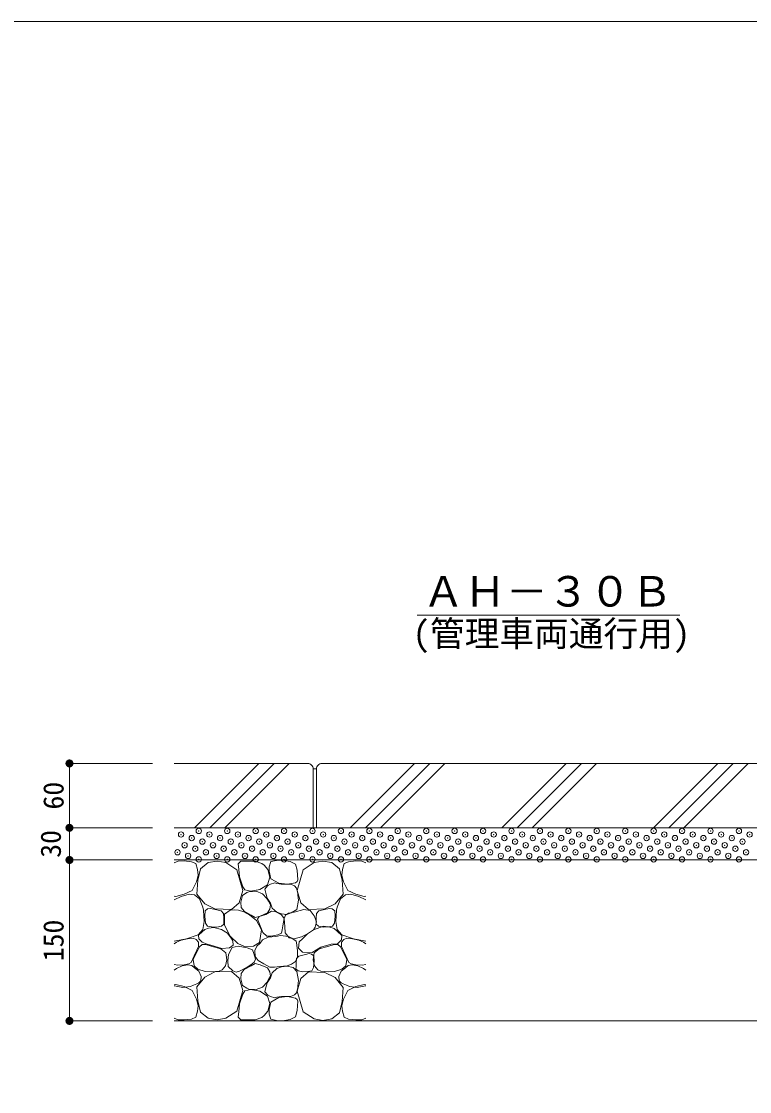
# Model space of a CAD drawing. Units: millimetres at full size, sheet at 1:10. Extents: x 5368 to 8106, y 2197 to 4063.
# Drawn here: x 6765 to 7444, y 3011 to 4008 of the extents above; entities that cross this region are included whole.
import ezdxf
from ezdxf.enums import TextEntityAlignment as Align

# ---------------------------------------------------------------- set-up
doc = ezdxf.new("R2010")
doc.units = ezdxf.units.MM
doc.header["$LTSCALE"] = 10
doc.header["$PDMODE"] = 32
doc.header["$PDSIZE"] = 5
doc.linetypes.add('USER1', pattern=[50, 37.5, -12.5])
for name, color, linetype, lineweight in [('_0-0_', 7, 'Continuous', 13), ('ハッチ', 4, 'Continuous', 13), ('寸法', 1, 'Continuous', 13), ('本体', 7, 'Continuous', 13)]:
    doc.layers.add(name, color=color, linetype=linetype, lineweight=lineweight)
doc.styles.add('ＭＳ ゴシック', font='')
doc.styles.get('ＭＳ ゴシック').set_extended_font_data('MS Gothic')

# ---------------------------------------------------------------- blocks, each defined once
blk = doc.blocks.new('filled_dot')
at = {"color": 0, "linetype": 'Continuous', "lineweight": -2, "const_width": 1.25}
blk.add_lwpolyline([(-0.625, 0, 1), (0.625, 0, 1)], format="xyb", close=True, dxfattribs=at)

msp = doc.modelspace()

# ---------------------------------------------------------------- linework, layer by layer
at = {"layer": '_0-0_', "color": 6}
msp.add_lwpolyline([(8106.06, 4008.37), (5367.94, 4008.37), (5367.94, 2196.56), (8106.06, 2196.56)], close=True, dxfattribs=at)
at = {"layer": 'ハッチ'}
for p, q in [((6986.57, 3316.54), (6926.57, 3256.54)), ((7000.72, 3316.54), (6940.71, 3256.54)), ((7131.85, 3316.54), (7071.85, 3256.54)), ((7145.99, 3316.54), (7085.99, 3256.54)), ((7213.27, 3256.54), (7273.27, 3316.54)), ((7227.41, 3256.54), (7287.41, 3316.54)), ((7414.69, 3316.54), (7354.69, 3256.54)), ((7428.83, 3316.54), (7368.83, 3256.54))]:
    msp.add_line(p, q, dxfattribs=at)
at = {"layer": 'ハッチ', "linetype": 'USER1'}
for p, q in [((7014.86, 3316.54), (6954.86, 3256.54)), ((7160.13, 3316.54), (7100.13, 3256.54)), ((7241.55, 3256.54), (7301.55, 3316.54)), ((7442.98, 3316.54), (7382.98, 3256.54))]:
    msp.add_line(p, q, dxfattribs=at)
at = {"layer": 'ハッチ'}
for points in [[(6928.4, 3206.33), (6929.81, 3212.5), (6929.24, 3217.56), (6927.84, 3223.18), (6923.62, 3224.86), (6916.88, 3225.7), (6911.26, 3225.42), (6907.62, 3224.01)], [(7065.45, 3206.33), (7064.05, 3212.5), (7064.61, 3217.56), (7066.01, 3223.18), (7070.23, 3224.86), (7076.97, 3225.7), (7082.59, 3225.42), (7086.23, 3224.01)], [(6907.62, 3192.88), (6909.01, 3192.57), (6916.88, 3194.53), (6924.47, 3198.18), (6928.4, 3206.33)], [(7086.23, 3192.88), (7084.84, 3192.57), (7076.97, 3194.53), (7069.39, 3198.18), (7065.45, 3206.33)], [(6934.3, 3182.46), (6931.21, 3190.32), (6926.43, 3193.97), (6921.66, 3194.53), (6914.07, 3192.57), (6907.62, 3189.28)], [(7059.55, 3182.46), (7062.64, 3190.32), (7067.42, 3193.97), (7072.2, 3194.53), (7079.78, 3192.57), (7086.23, 3189.28)], [(6907.62, 3150.88), (6918.91, 3152.88), (6929.81, 3156.62), (6934.3, 3161.68), (6935.4, 3169.12), (6934.86, 3179.65), (6934.3, 3182.46)], [(7086.23, 3150.88), (7074.94, 3152.88), (7064.05, 3156.62), (7059.55, 3161.68), (7058.45, 3169.12), (7058.99, 3179.65), (7059.55, 3182.46)], [(6923.26, 3130.83), (6926.19, 3137.34), (6928.63, 3142.38), (6930.1, 3145.96), (6930.1, 3149.87), (6928.14, 3152.47), (6925.21, 3153.61), (6920, 3153.12), (6913.98, 3151.66), (6909.59, 3150.03), (6907.62, 3148.42)], [(7070.59, 3130.83), (7067.66, 3137.34), (7065.22, 3142.38), (7063.76, 3145.96), (7063.76, 3149.87), (7065.71, 3152.47), (7068.64, 3153.61), (7073.85, 3153.12), (7079.87, 3151.66), (7084.27, 3150.03), (7086.23, 3148.42)], [(6907.62, 3129.25), (6911.05, 3128.39), (6916.75, 3128.88), (6921.31, 3129.86), (6923.26, 3130.83)], [(6930.42, 3111.96), (6932.54, 3113.91), (6932.86, 3117.82), (6930.42, 3123.02), (6926.52, 3126.11), (6924.07, 3128.07), (6920.33, 3128.88), (6914.87, 3127.92), (6909.86, 3125.49), (6907.62, 3123.88)], [(7063.43, 3111.96), (7061.31, 3113.91), (7060.99, 3117.82), (7063.43, 3123.02), (7067.34, 3126.11), (7069.78, 3128.07), (7073.52, 3128.88), (7078.98, 3127.92), (7084, 3125.49), (7086.23, 3123.88)], [(7086.23, 3129.25), (7082.8, 3128.39), (7077.1, 3128.88), (7072.55, 3129.86), (7070.59, 3130.83)], [(6907.62, 3109.34), (6907.71, 3109.31), (6915.59, 3107.74), (6922.77, 3108.54), (6925.7, 3109.85), (6928.63, 3110.98), (6930.42, 3111.96)], [(6907.62, 3110.2), (6909.01, 3110.52), (6916.88, 3108.55), (6924.47, 3104.9), (6928.4, 3096.76)], [(7086.23, 3109.34), (7086.14, 3109.31), (7078.27, 3107.74), (7071.08, 3108.54), (7068.15, 3109.85), (7065.22, 3110.98), (7063.43, 3111.96)], [(7086.23, 3110.2), (7084.84, 3110.52), (7076.97, 3108.55), (7069.39, 3104.9), (7065.45, 3096.76)], [(6928.4, 3096.76), (6929.81, 3090.58), (6929.24, 3085.52), (6927.84, 3079.91), (6923.62, 3078.22), (6916.88, 3077.38), (6911.26, 3077.66), (6907.62, 3079.07)], [(7065.45, 3096.76), (7064.05, 3090.58), (7064.61, 3085.52), (7066.01, 3079.91), (7070.23, 3078.22), (7076.97, 3077.38), (7082.59, 3077.66), (7086.23, 3079.07)]]:
    msp.add_lwpolyline(points, dxfattribs=at)
for points in [[(6947.56, 3225.57), (6939.38, 3224.13), (6932.16, 3218.36), (6929.75, 3207.78), (6928.79, 3194.8), (6936.01, 3185.66), (6945.63, 3180.85), (6961.03, 3180.37), (6968.25, 3186.62), (6971.62, 3198.16), (6965.85, 3217.4), (6955.74, 3224.13)], [(6989.37, 3223.34), (6983.06, 3225.6), (6969.69, 3225.6), (6967.17, 3223.08), (6967.93, 3217.79), (6968.43, 3210.73), (6971.71, 3201.66), (6973.48, 3198.63), (6979.03, 3197.37), (6987.35, 3198.88), (6994.67, 3203.42), (6996.69, 3210.48), (6994.92, 3217.54), (6991.64, 3221.57)], [(7022.94, 3208.12), (7022.28, 3216.91), (7020.74, 3222.63), (7015.9, 3225.27), (7008.65, 3226.36), (7002.93, 3226.14), (6997.87, 3225.05), (6996.11, 3220.21), (6996.11, 3216.03), (6997.87, 3209), (7005.13, 3204.83), (7013.26, 3203.95), (7020.74, 3205.27), (7022.28, 3206.58)], [(7046.29, 3225.57), (7054.47, 3224.13), (7061.69, 3218.36), (7064.1, 3207.78), (7065.06, 3194.8), (7057.84, 3185.66), (7048.22, 3180.85), (7032.82, 3180.37), (7025.6, 3186.62), (7022.23, 3198.16), (7028.01, 3217.4), (7038.11, 3224.13)], [(7022.82, 3195.5), (7021.64, 3200.4), (7019.88, 3202.36), (7016.93, 3203.54), (7007.51, 3203.93), (7003.39, 3204.52), (7001.43, 3205.11), (6997.5, 3203.93), (6994.56, 3202.36), (6992.2, 3199.42), (6992.99, 3195.5), (6994.36, 3190.98), (6997.5, 3186.28), (6998.87, 3181.77), (7003.39, 3177.84), (7007.71, 3176.27), (7012.61, 3175.69), (7016.83, 3177.4), (7021.84, 3180.39), (7023.6, 3189.02), (7022.82, 3193.73)], [(6993.97, 3190.79), (6990.04, 3195.1), (6984.07, 3197.37), (6977.26, 3196.87), (6975.24, 3196.11), (6971.21, 3193.59), (6969.69, 3187.29), (6969.95, 3182.25), (6972.97, 3178.72), (6979.28, 3175.19), (6983.06, 3172.92), (6987.86, 3174.18), (6994.67, 3177.2), (6996.91, 3180.78), (6997.3, 3184.71), (6995.54, 3188.04)], [(6953.83, 3168.44), (6953.83, 3172.5), (6953.49, 3176.55), (6951.29, 3179.09), (6944.7, 3180.61), (6940.98, 3181.45), (6938.78, 3180.95), (6936.58, 3179.26), (6936.24, 3174.19), (6936.75, 3167.77), (6938.57, 3164.71), (6942.27, 3164.09), (6947.34, 3163.78), (6951.8, 3164.71), (6953.99, 3166.58)], [(6972.52, 3178.25), (6967.46, 3179.65), (6963.53, 3179.93), (6959.87, 3179.65), (6954.53, 3176), (6954.53, 3165.89), (6959.87, 3155.5), (6966.91, 3148.61), (6973.13, 3145.93), (6981.52, 3146.27), (6987.13, 3149.6), (6989.1, 3161.4), (6984.32, 3170.1), (6978.14, 3175.16)], [(7010.23, 3172.07), (7007.61, 3175.32), (7002.32, 3178.34), (6998.41, 3178.92), (6993.15, 3175.61), (6986.71, 3173.85), (6985.34, 3171.32), (6987.1, 3166.83), (6990.22, 3158.84), (6993.93, 3155.53), (6998.02, 3155.53), (7004.13, 3156.82), (7007.61, 3158.29), (7008.43, 3161.49), (7008.94, 3165.2)], [(7037.43, 3161.52), (7039.17, 3164.03), (7040.19, 3168.76), (7038.24, 3174.4), (7034.35, 3179.48), (7028.39, 3180.35), (7019.42, 3177.96), (7014.24, 3176.84), (7011.28, 3175.12), (7010.23, 3172.07), (7010.7, 3164.44), (7010.98, 3158.77), (7014.85, 3154.06), (7019.5, 3153.18), (7026.39, 3154.92), (7031.99, 3157.61)], [(7040.03, 3168.44), (7040.03, 3172.5), (7040.37, 3176.55), (7042.56, 3179.09), (7049.16, 3180.61), (7052.88, 3181.45), (7055.07, 3180.95), (7057.27, 3179.26), (7057.61, 3174.19), (7057.1, 3167.77), (7055.28, 3164.71), (7051.59, 3164.09), (7046.51, 3163.78), (7042.05, 3164.71), (7039.86, 3166.58)], [(6962.55, 3147.27), (6962.38, 3151.13), (6960.7, 3153.81), (6957.35, 3158.34), (6951.8, 3161.78), (6944.57, 3163.63), (6939.65, 3163.01), (6936.27, 3161.78), (6933.65, 3159.48), (6930.11, 3156.4), (6930.42, 3153.17), (6933.65, 3149.95), (6938.42, 3147.95), (6941.65, 3147.18), (6951.98, 3144.08), (6959.03, 3144.59)], [(7023.41, 3144.32), (7024.01, 3150.29), (7027.38, 3152.99), (7031.99, 3157.61), (7037.43, 3161.52), (7046.74, 3164.77), (7052.65, 3164.03), (7056.71, 3162.55), (7059.85, 3159.79), (7064.09, 3156.1), (7063.72, 3152.22), (7059.85, 3148.35), (7053.86, 3148.1), (7044.31, 3145.32), (7036.35, 3140.15), (7027.39, 3140.55)], [(7021.34, 3150.85), (7017.17, 3153.62), (7014.14, 3155.22), (7006.87, 3156.16), (7002.43, 3155.35), (6995.17, 3154.55), (6990.05, 3151.99), (6987.76, 3148.9), (6984.67, 3146.34), (6982.65, 3142.17), (6983.05, 3136.53), (6985.75, 3132.76), (6991.13, 3129.8), (6996.78, 3126.71), (7001.09, 3126.57), (7006.07, 3127.38), (7012.8, 3127.78), (7017.1, 3129.4), (7020.87, 3131.95), (7022.48, 3135.85), (7022.48, 3142.17), (7021.81, 3149.44)], [(6949.47, 3122.86), (6952.24, 3124.16), (6955.49, 3127.74), (6956.63, 3133.6), (6955.82, 3139.94), (6951.1, 3143.68), (6942.14, 3146.12), (6937.1, 3147.75), (6933.68, 3147.75), (6931.24, 3145.64), (6927.82, 3138.8), (6925.21, 3133.76), (6926.19, 3127.74), (6929.77, 3124.65), (6936.61, 3122.7), (6942.79, 3122.21)], [(6979, 3128.65), (6982.19, 3131.17), (6983.53, 3134.19), (6981.85, 3139.22), (6980.68, 3142.74), (6975.64, 3144.59), (6967.25, 3146.27), (6961.54, 3144.92), (6958.19, 3138.55), (6957.51, 3132.51), (6957.85, 3127.31), (6962.38, 3123.12), (6965.24, 3122.11), (6968.59, 3122.95), (6975.64, 3126.64)], [(7044.38, 3122.86), (7041.62, 3124.16), (7038.36, 3127.74), (7037.22, 3133.6), (7038.03, 3139.94), (7042.76, 3143.68), (7051.71, 3146.12), (7056.76, 3147.75), (7060.17, 3147.75), (7062.62, 3145.64), (7066.03, 3138.8), (7068.64, 3133.76), (7067.66, 3127.74), (7064.08, 3124.65), (7057.24, 3122.7), (7051.06, 3122.21)], [(7021.36, 3126.85), (7021.36, 3130.7), (7021.68, 3134.55), (7023.76, 3136.96), (7030.03, 3138.4), (7033.56, 3139.21), (7035.65, 3138.72), (7037.74, 3137.12), (7038.06, 3132.3), (7037.58, 3126.2), (7035.84, 3123.3), (7032.34, 3122.71), (7027.51, 3122.42), (7023.27, 3123.3), (7021.19, 3125.08)], [(6993.97, 3112.29), (6990.04, 3107.98), (6984.07, 3105.71), (6977.26, 3106.22), (6975.24, 3106.97), (6971.21, 3109.49), (6969.69, 3115.8), (6969.95, 3120.84), (6972.97, 3124.37), (6979.28, 3127.9), (6983.06, 3130.16), (6987.86, 3128.9), (6994.67, 3125.88), (6996.91, 3122.3), (6997.3, 3118.37), (6995.54, 3115.04)], [(7022.82, 3107.59), (7021.64, 3102.68), (7019.88, 3100.72), (7016.93, 3099.54), (7007.51, 3099.15), (7003.39, 3098.56), (7001.43, 3097.97), (6997.5, 3099.15), (6994.56, 3100.72), (6992.2, 3103.66), (6992.99, 3107.59), (6994.36, 3112.1), (6997.5, 3116.81), (6998.87, 3121.32), (7003.39, 3125.24), (7007.71, 3126.81), (7012.61, 3127.4), (7018.5, 3126.22), (7021.84, 3122.69), (7023.6, 3114.06), (7022.82, 3109.35)], [(6947.56, 3077.51), (6939.38, 3078.95), (6932.16, 3084.72), (6929.75, 3095.3), (6928.79, 3108.29), (6936.01, 3117.42), (6945.63, 3122.23), (6961.03, 3122.71), (6968.25, 3116.46), (6971.62, 3104.92), (6965.85, 3085.68), (6955.74, 3078.95)], [(7046.29, 3076.94), (7054.47, 3078.39), (7061.69, 3084.16), (7064.1, 3094.74), (7065.06, 3107.72), (7057.84, 3116.86), (7048.22, 3121.67), (7032.82, 3122.15), (7025.6, 3115.9), (7022.23, 3104.36), (7028.01, 3085.12), (7038.11, 3078.39)], [(6989.37, 3079.75), (6983.06, 3077.48), (6969.69, 3077.48), (6967.17, 3080), (6967.93, 3085.29), (6968.43, 3092.35), (6971.71, 3101.43), (6973.48, 3104.45), (6979.03, 3105.71), (6987.35, 3104.2), (6994.67, 3099.66), (6996.69, 3092.6), (6994.92, 3085.55), (6991.64, 3081.51)], [(7022.94, 3094.96), (7022.28, 3086.17), (7020.74, 3080.45), (7015.9, 3077.82), (7008.65, 3076.72), (7002.93, 3076.94), (6997.87, 3078.04), (6996.11, 3082.87), (6996.11, 3087.05), (6997.87, 3094.08), (7005.13, 3098.26), (7013.26, 3099.13), (7020.74, 3097.82), (7022.28, 3096.5)]]:
    msp.add_lwpolyline(points, close=True, dxfattribs=at)
for p in [(6913.95, 3250.28), (6930.53, 3253.59), (6940.47, 3250.28), (6957.04, 3253.59), (6966.99, 3250.28), (6983.56, 3253.59), (6993.5, 3250.28), (7010.07, 3253.59), (7020.02, 3250.28), (7036.59, 3253.59), (7046.53, 3250.28), (7063.11, 3253.59), (7073.05, 3250.28), (7089.62, 3253.59), (7099.57, 3250.28), (7116.14, 3253.59), (7126.08, 3250.28), (7142.66, 3253.59), (7152.6, 3250.28), (7169.17, 3253.59), (7179.12, 3250.28), (7195.69, 3253.59), (7205.63, 3250.28), (7222.21, 3253.59), (7232.15, 3250.28), (7248.72, 3253.59), (7258.67, 3250.28), (7275.24, 3253.59), (7285.18, 3250.28), (7301.76, 3253.59), (7311.7, 3250.28), (7328.27, 3253.59), (7338.22, 3250.28), (7354.79, 3253.59), (7364.73, 3250.28), (7381.31, 3253.59), (7391.25, 3250.28), (7407.82, 3253.59), (7417.77, 3250.28), (7434.34, 3253.59), (7444.28, 3250.28), (6917.27, 3240.33), (6923.9, 3246.96), (6933.84, 3243.65), (6943.78, 3240.33), (6950.41, 3246.96), (6960.36, 3243.65), (6970.3, 3240.33), (6976.93, 3246.96), (6986.87, 3243.65), (6996.82, 3240.33), (7003.45, 3246.96), (7013.39, 3243.65), (7023.33, 3240.33), (7029.96, 3246.96), (7039.91, 3243.65), (7049.85, 3240.33), (7056.48, 3246.96), (7066.42, 3243.65), (7076.37, 3240.33), (7083, 3246.96), (7092.94, 3243.65), (7102.88, 3240.33), (7109.51, 3246.96), (7119.46, 3243.65), (7129.4, 3240.33), (7136.03, 3246.96), (7145.97, 3243.65), (7155.92, 3240.33), (7162.54, 3246.96), (7172.49, 3243.65), (7182.43, 3240.33), (7189.06, 3246.96), (7199, 3243.65), (7208.95, 3240.33), (7215.58, 3246.96), (7225.52, 3243.65), (7235.46, 3240.33), (7242.09, 3246.96), (7252.04, 3243.65), (7261.98, 3240.33), (7268.61, 3246.96), (7278.55, 3243.65), (7288.5, 3240.33), (7295.13, 3246.96), (7305.07, 3243.65), (7315.01, 3240.33), (7321.64, 3246.96), (7331.59, 3243.65), (7341.53, 3240.33), (7348.16, 3246.96), (7358.1, 3243.65), (7368.05, 3240.33), (7374.68, 3246.96), (7384.62, 3243.65), (7394.56, 3240.33), (7401.19, 3246.96), (7411.14, 3243.65), (7421.08, 3240.33), (7427.71, 3246.96), (7437.65, 3243.65), (6910.64, 3233.7), (6920.58, 3230.39), (6927.21, 3237.02), (6937.15, 3233.7), (6947.1, 3230.39), (6953.73, 3237.02), (6963.67, 3233.7), (6973.61, 3230.39), (6980.24, 3237.02), (6990.19, 3233.7), (7000.13, 3230.39), (7006.76, 3237.02), (7016.7, 3233.7), (7026.65, 3230.39), (7033.28, 3237.02), (7043.22, 3233.7), (7053.16, 3230.39), (7059.79, 3237.02), (7069.74, 3233.7), (7079.68, 3230.39), (7086.31, 3237.02), (7096.25, 3233.7), (7106.2, 3230.39), (7112.83, 3237.02), (7122.77, 3233.7), (7132.71, 3230.39), (7139.34, 3237.02), (7149.29, 3233.7), (7159.23, 3230.39), (7165.86, 3237.02), (7175.8, 3233.7), (7185.75, 3230.39), (7192.38, 3237.02), (7202.32, 3233.7), (7212.26, 3230.39), (7218.89, 3237.02), (7228.84, 3233.7), (7238.78, 3230.39), (7245.41, 3237.02), (7255.35, 3233.7), (7265.3, 3230.39), (7271.93, 3237.02), (7281.87, 3233.7), (7291.81, 3230.39), (7298.44, 3237.02), (7308.39, 3233.7), (7318.33, 3230.39), (7324.96, 3237.02), (7334.9, 3233.7), (7344.85, 3230.39), (7351.47, 3237.02), (7361.42, 3233.7), (7371.36, 3230.39), (7377.99, 3237.02), (7387.93, 3233.7), (7397.88, 3230.39), (7404.51, 3237.02), (7414.45, 3233.7), (7424.4, 3230.39), (7431.02, 3237.02), (7440.97, 3233.7), (6930.53, 3227.08), (6957.04, 3227.08), (6983.56, 3227.08), (7010.07, 3227.08), (7036.59, 3227.08), (7063.11, 3227.08), (7089.62, 3227.08), (7116.14, 3227.08), (7142.66, 3227.08), (7169.17, 3227.08), (7195.69, 3227.08), (7222.21, 3227.08), (7248.72, 3227.08), (7275.24, 3227.08), (7301.76, 3227.08), (7328.27, 3227.08), (7354.79, 3227.08), (7381.31, 3227.08), (7407.82, 3227.08), (7434.34, 3227.08)]:
    msp.add_point(p, dxfattribs=at)
at = {"layer": '寸法', "color": 3}
msp.add_line((7134.34, 3454.76), (7379.19, 3454.76), dxfattribs=at)
at = {"layer": '寸法'}
for p, q in [((6809.9, 3316.54), (6809.9, 3256.54)), ((6887.2, 3316.54), (6809.9, 3316.54)), ((6887.2, 3256.54), (6809.9, 3256.54)), ((6809.9, 3256.54), (6809.9, 3226.54)), ((6887.2, 3256.54), (6809.9, 3256.54)), ((6887.2, 3226.54), (6809.9, 3226.54)), ((6809.9, 3226.54), (6809.9, 3076.54)), ((6887.2, 3226.54), (6809.9, 3226.54)), ((6887.2, 3076.54), (6809.9, 3076.54))]:
    msp.add_line(p, q, dxfattribs=at)
at = {"layer": '本体'}
for p, q in [((7032.26, 3316.54), (6907.52, 3316.54)), ((7485.26, 3316.54), (7045.26, 3316.54)), ((7037.26, 3256.54), (7037.26, 3311.54)), ((7037.26, 3311.54), (7040.26, 3311.54)), ((7040.26, 3311.54), (7040.26, 3256.43)), ((6907.52, 3256.54), (7696.95, 3256.54)), ((6907.52, 3226.54), (7696.95, 3226.54)), ((6907.52, 3076.54), (7696.95, 3076.54))]:
    msp.add_line(p, q, dxfattribs=at)
for centre, start, end in [((7032.26, 3311.54), 359.99804, 90.00082), ((7045.26, 3311.54), 89.99999, 180.00001)]:
    msp.add_arc(centre, 5, start, end, dxfattribs=at)

# ---------------------------------------------------------------- block references
at = {"layer": '寸法', "xscale": 3, "yscale": 3}
for p, rotation in [((6809.9, 3316.54), 270), ((6809.9, 3256.54), 90), ((6809.9, 3256.54), 270), ((6809.9, 3226.54), 90), ((6809.9, 3226.54), 270), ((6809.9, 3076.54), 90)]:
    msp.add_blockref('filled_dot', p, dxfattribs=dict(at, rotation=rotation))

# ---------------------------------------------------------------- texts
at = {"layer": '寸法', "color": 3, "style": 'ＭＳ ゴシック'}
for s, height, p in [('ＡＨ－３０Ｂ', 28.48, (7139.29, 3454.25)), ('(管理車両通行用)', 23.74, (7129.94, 3418.65))]:
    msp.add_text(s, height=height, dxfattribs=at).set_placement(p, align=Align.BOTTOM_LEFT)
at = {"layer": '寸法', "style": 'ＭＳ ゴシック'}
for s, p in [('60', (6794.9, 3286.54)), ('30', (6792.4, 3241.54)), ('150', (6794.9, 3151.54))]:
    msp.add_text(s, height=18.99, rotation=90, dxfattribs=at).set_placement(p, align=Align.MIDDLE_CENTER)

doc.saveas('drawing.dxf')
